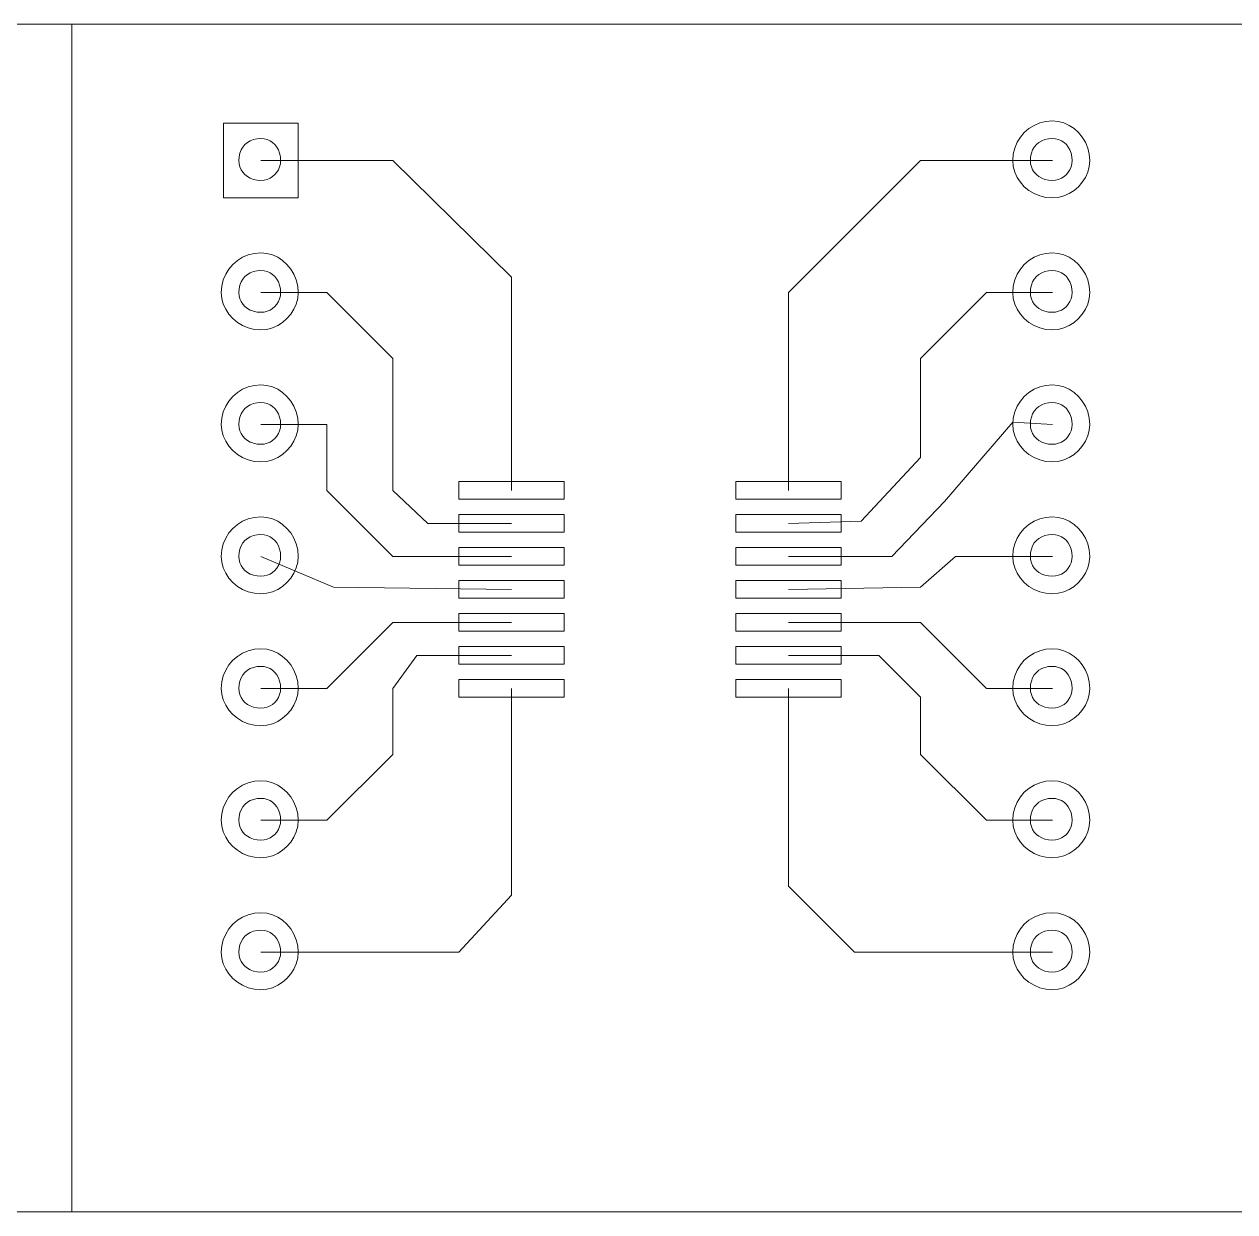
# Model space of a CAD drawing. Header units: inches. Extents: x 0.31 to 3.92, y 0.28 to 1.28.
# Drawn here: x 2.083 to 3, y 0.381 to 1.281 of the extents above; entities that cross this region are included whole.
import ezdxf

# ---------------------------------------------------------------- set-up
doc = ezdxf.new("R2010")
doc.units = ezdxf.units.IN
doc.header["$MEASUREMENT"] = 0
doc.layers.get('0').update_dxf_attribs({"lineweight": 0})

msp = doc.modelspace()

# ---------------------------------------------------------------- linework, layer by layer
at = {"color": 0}
for points in [[(0.31045, 1.28125), (3.82496, 1.28125)], [(1.21874, 1.28125), (2.11875, 1.28125)], [(2.11875, 1.28125), (3.01875, 1.28125)], [(2.11875, 1.28125), (2.11875, 0.38125)], [(2.11875, 0.38125), (2.11875, 1.28125)], [(2.23375, 1.14958), (2.29041, 1.14958), (2.29041, 1.20624), (2.23375, 1.20624), (2.23375, 1.14958), (2.23375, 1.14958), (2.23375, 1.14958)], [(2.89042, 1.17792), (2.89042, 1.17792), (2.89003, 1.18281), (2.88891, 1.18744), (2.88713, 1.19175), (2.88476, 1.19568), (2.88188, 1.19917), (2.87854, 1.20216), (2.87482, 1.20459), (2.87079, 1.2064), (2.86652, 1.20753), (2.86208, 1.20792), (2.86208, 1.20792), (2.86208, 1.20792), (2.85719, 1.20753), (2.85256, 1.2064), (2.84825, 1.20459), (2.84432, 1.20216), (2.84083, 1.19917), (2.83784, 1.19568), (2.83541, 1.19175), (2.8336, 1.18744), (2.83247, 1.18281), (2.83208, 1.17792), (2.83208, 1.17792), (2.83208, 1.17792), (2.83247, 1.17348), (2.8336, 1.16921), (2.83541, 1.16518), (2.83784, 1.16146), (2.84083, 1.15812), (2.84432, 1.15524), (2.84825, 1.15287), (2.85256, 1.15109), (2.85719, 1.14997), (2.86208, 1.14958), (2.86208, 1.14958), (2.86208, 1.14958), (2.86652, 1.14997), (2.87079, 1.15109), (2.87482, 1.15287), (2.87854, 1.15524), (2.88188, 1.15812), (2.88476, 1.16146), (2.88713, 1.16518), (2.88891, 1.16921), (2.89003, 1.17348), (2.89042, 1.17792), (2.89042, 1.17792), (2.89042, 1.17792), (2.89042, 1.17792)], [(2.27708, 1.17792), (2.27708, 1.17792), (2.27689, 1.18081), (2.27632, 1.18349), (2.27542, 1.18593), (2.2742, 1.1881), (2.27271, 1.19), (2.27096, 1.1916), (2.269, 1.19287), (2.26684, 1.19381), (2.26453, 1.19439), (2.26208, 1.19458), (2.26208, 1.19458), (2.26208, 1.19458), (2.25919, 1.19439), (2.25651, 1.19381), (2.25407, 1.19287), (2.2519, 1.1916), (2.25, 1.19), (2.2484, 1.1881), (2.24713, 1.18593), (2.24619, 1.18349), (2.24561, 1.18081), (2.24542, 1.17792), (2.24542, 1.17792), (2.24542, 1.17792), (2.24561, 1.17547), (2.24619, 1.17316), (2.24713, 1.171), (2.2484, 1.16904), (2.25, 1.16729), (2.2519, 1.1658), (2.25407, 1.16458), (2.25651, 1.16368), (2.25919, 1.16311), (2.26208, 1.16292), (2.26208, 1.16292), (2.26208, 1.16292), (2.26453, 1.16311), (2.26684, 1.16368), (2.269, 1.16458), (2.27096, 1.1658), (2.27271, 1.16729), (2.2742, 1.16904), (2.27542, 1.171), (2.27632, 1.17316), (2.27689, 1.17547), (2.27708, 1.17792), (2.27708, 1.17792), (2.27708, 1.17792), (2.27708, 1.17792)], [(2.87708, 1.17792), (2.87708, 1.17792), (2.87689, 1.18081), (2.87632, 1.18349), (2.87542, 1.18593), (2.8742, 1.1881), (2.87271, 1.19), (2.87096, 1.1916), (2.869, 1.19287), (2.86684, 1.19381), (2.86453, 1.19439), (2.86208, 1.19458), (2.86208, 1.19458), (2.86208, 1.19458), (2.85919, 1.19439), (2.85651, 1.19381), (2.85407, 1.19287), (2.8519, 1.1916), (2.85, 1.19), (2.8484, 1.1881), (2.84713, 1.18593), (2.84619, 1.18349), (2.84561, 1.18081), (2.84542, 1.17792), (2.84542, 1.17792), (2.84542, 1.17792), (2.84561, 1.17547), (2.84619, 1.17316), (2.84713, 1.171), (2.8484, 1.16904), (2.85, 1.16729), (2.8519, 1.1658), (2.85407, 1.16458), (2.85651, 1.16368), (2.85919, 1.16311), (2.86208, 1.16292), (2.86208, 1.16292), (2.86208, 1.16292), (2.86453, 1.16311), (2.86684, 1.16368), (2.869, 1.16458), (2.87096, 1.1658), (2.87271, 1.16729), (2.8742, 1.16904), (2.87542, 1.171), (2.87632, 1.17316), (2.87689, 1.17547), (2.87708, 1.17792), (2.87708, 1.17792), (2.87708, 1.17792), (2.87708, 1.17792)], [(2.36208, 1.17792), (2.26208, 1.17792)], [(2.45208, 1.08958), (2.36208, 1.17792)], [(2.66208, 1.07792), (2.76208, 1.17792)], [(2.76208, 1.17792), (2.86208, 1.17792)], [(2.29042, 1.07792), (2.29042, 1.07792), (2.29003, 1.08281), (2.28891, 1.08744), (2.28713, 1.09175), (2.28476, 1.09568), (2.28187, 1.09917), (2.27854, 1.10216), (2.27482, 1.10459), (2.27079, 1.1064), (2.26652, 1.10753), (2.26208, 1.10792), (2.26208, 1.10792), (2.26208, 1.10792), (2.25719, 1.10753), (2.25256, 1.1064), (2.24825, 1.10459), (2.24432, 1.10216), (2.24083, 1.09917), (2.23784, 1.09568), (2.23541, 1.09175), (2.2336, 1.08744), (2.23247, 1.08281), (2.23208, 1.07792), (2.23208, 1.07792), (2.23208, 1.07792), (2.23247, 1.07348), (2.2336, 1.06921), (2.23541, 1.06518), (2.23784, 1.06146), (2.24083, 1.05812), (2.24432, 1.05524), (2.24825, 1.05287), (2.25256, 1.05109), (2.25719, 1.04997), (2.26208, 1.04958), (2.26208, 1.04958), (2.26208, 1.04958), (2.26652, 1.04997), (2.27079, 1.05109), (2.27482, 1.05287), (2.27854, 1.05524), (2.28187, 1.05812), (2.28476, 1.06146), (2.28713, 1.06518), (2.28891, 1.06921), (2.29003, 1.07348), (2.29042, 1.07792), (2.29042, 1.07792), (2.29042, 1.07792), (2.29042, 1.07792)], [(2.89042, 1.07792), (2.89042, 1.07792), (2.89003, 1.08281), (2.88891, 1.08744), (2.88713, 1.09175), (2.88476, 1.09568), (2.88188, 1.09917), (2.87854, 1.10216), (2.87482, 1.10459), (2.87079, 1.1064), (2.86652, 1.10753), (2.86208, 1.10792), (2.86208, 1.10792), (2.86208, 1.10792), (2.85719, 1.10753), (2.85256, 1.1064), (2.84825, 1.10459), (2.84432, 1.10216), (2.84083, 1.09917), (2.83784, 1.09568), (2.83541, 1.09175), (2.8336, 1.08744), (2.83247, 1.08281), (2.83208, 1.07792), (2.83208, 1.07792), (2.83208, 1.07792), (2.83247, 1.07348), (2.8336, 1.06921), (2.83541, 1.06518), (2.83784, 1.06146), (2.84083, 1.05812), (2.84432, 1.05524), (2.84825, 1.05287), (2.85256, 1.05109), (2.85719, 1.04997), (2.86208, 1.04958), (2.86208, 1.04958), (2.86208, 1.04958), (2.86652, 1.04997), (2.87079, 1.05109), (2.87482, 1.05287), (2.87854, 1.05524), (2.88188, 1.05812), (2.88476, 1.06146), (2.88713, 1.06518), (2.88891, 1.06921), (2.89003, 1.07348), (2.89042, 1.07792), (2.89042, 1.07792), (2.89042, 1.07792), (2.89042, 1.07792)], [(2.27708, 1.07792), (2.27708, 1.07792), (2.27689, 1.08081), (2.27632, 1.08349), (2.27542, 1.08593), (2.2742, 1.0881), (2.27271, 1.09), (2.27096, 1.0916), (2.269, 1.09287), (2.26684, 1.09381), (2.26453, 1.09439), (2.26208, 1.09458), (2.26208, 1.09458), (2.26208, 1.09458), (2.25919, 1.09439), (2.25651, 1.09381), (2.25407, 1.09287), (2.2519, 1.0916), (2.25, 1.09), (2.2484, 1.0881), (2.24713, 1.08593), (2.24619, 1.08349), (2.24561, 1.08081), (2.24542, 1.07792), (2.24542, 1.07792), (2.24542, 1.07792), (2.24561, 1.07547), (2.24619, 1.07316), (2.24713, 1.071), (2.2484, 1.06904), (2.25, 1.06729), (2.2519, 1.0658), (2.25407, 1.06458), (2.25651, 1.06368), (2.25919, 1.06311), (2.26208, 1.06292), (2.26208, 1.06292), (2.26208, 1.06292), (2.26453, 1.06311), (2.26684, 1.06368), (2.269, 1.06458), (2.27096, 1.0658), (2.27271, 1.06729), (2.2742, 1.06904), (2.27542, 1.071), (2.27632, 1.07316), (2.27689, 1.07547), (2.27708, 1.07792), (2.27708, 1.07792), (2.27708, 1.07792), (2.27708, 1.07792)], [(2.87708, 1.07792), (2.87708, 1.07792), (2.87689, 1.08081), (2.87632, 1.08349), (2.87542, 1.08593), (2.8742, 1.0881), (2.87271, 1.09), (2.87096, 1.0916), (2.869, 1.09287), (2.86684, 1.09381), (2.86453, 1.09439), (2.86208, 1.09458), (2.86208, 1.09458), (2.86208, 1.09458), (2.85919, 1.09439), (2.85651, 1.09381), (2.85407, 1.09287), (2.8519, 1.0916), (2.85, 1.09), (2.8484, 1.0881), (2.84713, 1.08593), (2.84619, 1.08349), (2.84561, 1.08081), (2.84542, 1.07792), (2.84542, 1.07792), (2.84542, 1.07792), (2.84561, 1.07547), (2.84619, 1.07316), (2.84713, 1.071), (2.8484, 1.06904), (2.85, 1.06729), (2.8519, 1.0658), (2.85407, 1.06458), (2.85651, 1.06368), (2.85919, 1.06311), (2.86208, 1.06292), (2.86208, 1.06292), (2.86208, 1.06292), (2.86453, 1.06311), (2.86684, 1.06368), (2.869, 1.06458), (2.87096, 1.0658), (2.87271, 1.06729), (2.8742, 1.06904), (2.87542, 1.071), (2.87632, 1.07316), (2.87689, 1.07547), (2.87708, 1.07792), (2.87708, 1.07792), (2.87708, 1.07792), (2.87708, 1.07792)], [(2.45208, 0.92792), (2.45208, 1.08958)], [(2.26208, 1.07792), (2.31208, 1.07792)], [(2.31208, 1.07792), (2.36208, 1.02792)], [(2.66208, 0.92792), (2.66208, 1.07792)], [(2.81208, 1.07792), (2.76208, 1.02792)], [(2.86208, 1.07792), (2.81208, 1.07792)], [(2.36208, 1.02792), (2.36208, 0.92792)], [(2.76208, 0.95292), (2.76208, 1.02792)], [(2.29042, 0.97792), (2.29042, 0.97792), (2.29003, 0.98281), (2.28891, 0.98744), (2.28713, 0.99175), (2.28476, 0.99568), (2.28187, 0.99917), (2.27854, 1.00216), (2.27482, 1.00459), (2.27079, 1.0064), (2.26652, 1.00753), (2.26208, 1.00792), (2.26208, 1.00792), (2.26208, 1.00792), (2.25719, 1.00753), (2.25256, 1.0064), (2.24825, 1.00459), (2.24432, 1.00216), (2.24083, 0.99917), (2.23784, 0.99568), (2.23541, 0.99175), (2.2336, 0.98744), (2.23247, 0.98281), (2.23208, 0.97792), (2.23208, 0.97792), (2.23208, 0.97792), (2.23247, 0.97348), (2.2336, 0.96921), (2.23541, 0.96518), (2.23784, 0.96146), (2.24083, 0.95812), (2.24432, 0.95524), (2.24825, 0.95287), (2.25256, 0.95109), (2.25719, 0.94997), (2.26208, 0.94958), (2.26208, 0.94958), (2.26208, 0.94958), (2.26652, 0.94997), (2.27079, 0.95109), (2.27482, 0.95287), (2.27854, 0.95524), (2.28187, 0.95812), (2.28476, 0.96146), (2.28713, 0.96518), (2.28891, 0.96921), (2.29003, 0.97348), (2.29042, 0.97792), (2.29042, 0.97792), (2.29042, 0.97792), (2.29042, 0.97792)], [(2.89042, 0.97792), (2.89042, 0.97792), (2.89003, 0.98281), (2.88891, 0.98744), (2.88713, 0.99175), (2.88476, 0.99568), (2.88188, 0.99917), (2.87854, 1.00216), (2.87482, 1.00459), (2.87079, 1.0064), (2.86652, 1.00753), (2.86208, 1.00792), (2.86208, 1.00792), (2.86208, 1.00792), (2.85719, 1.00753), (2.85256, 1.0064), (2.84825, 1.00459), (2.84432, 1.00216), (2.84083, 0.99917), (2.83784, 0.99568), (2.83541, 0.99175), (2.8336, 0.98744), (2.83247, 0.98281), (2.83208, 0.97792), (2.83208, 0.97792), (2.83208, 0.97792), (2.83247, 0.97348), (2.8336, 0.96921), (2.83541, 0.96518), (2.83784, 0.96146), (2.84083, 0.95812), (2.84432, 0.95524), (2.84825, 0.95287), (2.85256, 0.95109), (2.85719, 0.94997), (2.86208, 0.94958), (2.86208, 0.94958), (2.86208, 0.94958), (2.86652, 0.94997), (2.87079, 0.95109), (2.87482, 0.95287), (2.87854, 0.95524), (2.88188, 0.95812), (2.88476, 0.96146), (2.88713, 0.96518), (2.88891, 0.96921), (2.89003, 0.97348), (2.89042, 0.97792), (2.89042, 0.97792), (2.89042, 0.97792), (2.89042, 0.97792)], [(2.27708, 0.97792), (2.27708, 0.97792), (2.27689, 0.98081), (2.27632, 0.98349), (2.27542, 0.98593), (2.2742, 0.9881), (2.27271, 0.99), (2.27096, 0.9916), (2.269, 0.99287), (2.26684, 0.99381), (2.26453, 0.99439), (2.26208, 0.99458), (2.26208, 0.99458), (2.26208, 0.99458), (2.25919, 0.99439), (2.25651, 0.99381), (2.25407, 0.99287), (2.2519, 0.9916), (2.25, 0.99), (2.2484, 0.9881), (2.24713, 0.98593), (2.24619, 0.98349), (2.24561, 0.98081), (2.24542, 0.97792), (2.24542, 0.97792), (2.24542, 0.97792), (2.24561, 0.97547), (2.24619, 0.97316), (2.24713, 0.971), (2.2484, 0.96904), (2.25, 0.96729), (2.2519, 0.9658), (2.25407, 0.96458), (2.25651, 0.96368), (2.25919, 0.96311), (2.26208, 0.96292), (2.26208, 0.96292), (2.26208, 0.96292), (2.26453, 0.96311), (2.26684, 0.96368), (2.269, 0.96458), (2.27096, 0.9658), (2.27271, 0.96729), (2.2742, 0.96904), (2.27542, 0.971), (2.27632, 0.97316), (2.27689, 0.97547), (2.27708, 0.97792), (2.27708, 0.97792), (2.27708, 0.97792), (2.27708, 0.97792)], [(2.87708, 0.97792), (2.87708, 0.97792), (2.87689, 0.98081), (2.87632, 0.98349), (2.87542, 0.98593), (2.8742, 0.9881), (2.87271, 0.99), (2.87096, 0.9916), (2.869, 0.99287), (2.86684, 0.99381), (2.86453, 0.99439), (2.86208, 0.99458), (2.86208, 0.99458), (2.86208, 0.99458), (2.85919, 0.99439), (2.85651, 0.99381), (2.85407, 0.99287), (2.8519, 0.9916), (2.85, 0.99), (2.8484, 0.9881), (2.84713, 0.98593), (2.84619, 0.98349), (2.84561, 0.98081), (2.84542, 0.97792), (2.84542, 0.97792), (2.84542, 0.97792), (2.84561, 0.97547), (2.84619, 0.97316), (2.84713, 0.971), (2.8484, 0.96904), (2.85, 0.96729), (2.8519, 0.9658), (2.85407, 0.96458), (2.85651, 0.96368), (2.85919, 0.96311), (2.86208, 0.96292), (2.86208, 0.96292), (2.86208, 0.96292), (2.86453, 0.96311), (2.86684, 0.96368), (2.869, 0.96458), (2.87096, 0.9658), (2.87271, 0.96729), (2.8742, 0.96904), (2.87542, 0.971), (2.87632, 0.97316), (2.87689, 0.97547), (2.87708, 0.97792), (2.87708, 0.97792), (2.87708, 0.97792), (2.87708, 0.97792)], [(2.26208, 0.97792), (2.31208, 0.97792)], [(2.31208, 0.97792), (2.31208, 0.92792)], [(2.78042, 0.91958), (2.83208, 0.97958)], [(2.83208, 0.97958), (2.86208, 0.97792)], [(2.71708, 0.90458), (2.76208, 0.95292)], [(2.31208, 0.92792), (2.36208, 0.87792)], [(2.38875, 0.90292), (2.36208, 0.92792)], [(2.41208, 0.92125), (2.49208, 0.92125), (2.49208, 0.93458), (2.41208, 0.93458), (2.41208, 0.92125), (2.41208, 0.92125), (2.41208, 0.92125)], [(2.62208, 0.92125), (2.70208, 0.92125), (2.70208, 0.93458), (2.62208, 0.93458), (2.62208, 0.92125), (2.62208, 0.92125), (2.62208, 0.92125)], [(2.74042, 0.87792), (2.78042, 0.91958)], [(2.41208, 0.89625), (2.49208, 0.89625), (2.49208, 0.90958), (2.41208, 0.90958), (2.41208, 0.89625), (2.41208, 0.89625), (2.41208, 0.89625)], [(2.62208, 0.89625), (2.70208, 0.89625), (2.70208, 0.90958), (2.62208, 0.90958), (2.62208, 0.89625), (2.62208, 0.89625), (2.62208, 0.89625)], [(2.29042, 0.87792), (2.29042, 0.87792), (2.29003, 0.88281), (2.28891, 0.88744), (2.28713, 0.89175), (2.28476, 0.89568), (2.28187, 0.89917), (2.27854, 0.90216), (2.27482, 0.90459), (2.27079, 0.9064), (2.26652, 0.90753), (2.26208, 0.90792), (2.26208, 0.90792), (2.26208, 0.90792), (2.25719, 0.90753), (2.25256, 0.9064), (2.24825, 0.90459), (2.24432, 0.90216), (2.24083, 0.89917), (2.23784, 0.89568), (2.23541, 0.89175), (2.2336, 0.88744), (2.23247, 0.88281), (2.23208, 0.87792), (2.23208, 0.87792), (2.23208, 0.87792), (2.23247, 0.87348), (2.2336, 0.86921), (2.23541, 0.86518), (2.23784, 0.86146), (2.24083, 0.85812), (2.24432, 0.85524), (2.24825, 0.85287), (2.25256, 0.85109), (2.25719, 0.84997), (2.26208, 0.84958), (2.26208, 0.84958), (2.26208, 0.84958), (2.26652, 0.84997), (2.27079, 0.85109), (2.27482, 0.85287), (2.27854, 0.85524), (2.28187, 0.85812), (2.28476, 0.86146), (2.28713, 0.86518), (2.28891, 0.86921), (2.29003, 0.87348), (2.29042, 0.87792), (2.29042, 0.87792), (2.29042, 0.87792), (2.29042, 0.87792)], [(2.45208, 0.90292), (2.38875, 0.90292)], [(2.66208, 0.90292), (2.71708, 0.90458)], [(2.89042, 0.87792), (2.89042, 0.87792), (2.89003, 0.88281), (2.88891, 0.88744), (2.88713, 0.89175), (2.88476, 0.89568), (2.88188, 0.89917), (2.87854, 0.90216), (2.87482, 0.90459), (2.87079, 0.9064), (2.86652, 0.90753), (2.86208, 0.90792), (2.86208, 0.90792), (2.86208, 0.90792), (2.85719, 0.90753), (2.85256, 0.9064), (2.84825, 0.90459), (2.84432, 0.90216), (2.84083, 0.89917), (2.83784, 0.89568), (2.83541, 0.89175), (2.8336, 0.88744), (2.83247, 0.88281), (2.83208, 0.87792), (2.83208, 0.87792), (2.83208, 0.87792), (2.83247, 0.87348), (2.8336, 0.86921), (2.83541, 0.86518), (2.83784, 0.86146), (2.84083, 0.85812), (2.84432, 0.85524), (2.84825, 0.85287), (2.85256, 0.85109), (2.85719, 0.84997), (2.86208, 0.84958), (2.86208, 0.84958), (2.86208, 0.84958), (2.86652, 0.84997), (2.87079, 0.85109), (2.87482, 0.85287), (2.87854, 0.85524), (2.88188, 0.85812), (2.88476, 0.86146), (2.88713, 0.86518), (2.88891, 0.86921), (2.89003, 0.87348), (2.89042, 0.87792), (2.89042, 0.87792), (2.89042, 0.87792), (2.89042, 0.87792)], [(2.27708, 0.87792), (2.27708, 0.87792), (2.27689, 0.88081), (2.27632, 0.88349), (2.27542, 0.88593), (2.2742, 0.8881), (2.27271, 0.89), (2.27096, 0.8916), (2.269, 0.89287), (2.26684, 0.89381), (2.26453, 0.89439), (2.26208, 0.89458), (2.26208, 0.89458), (2.26208, 0.89458), (2.25919, 0.89439), (2.25651, 0.89381), (2.25407, 0.89287), (2.2519, 0.8916), (2.25, 0.89), (2.2484, 0.8881), (2.24713, 0.88593), (2.24619, 0.88349), (2.24561, 0.88081), (2.24542, 0.87792), (2.24542, 0.87792), (2.24542, 0.87792), (2.24561, 0.87547), (2.24619, 0.87316), (2.24713, 0.871), (2.2484, 0.86904), (2.25, 0.86729), (2.2519, 0.8658), (2.25407, 0.86458), (2.25651, 0.86368), (2.25919, 0.86311), (2.26208, 0.86292), (2.26208, 0.86292), (2.26208, 0.86292), (2.26453, 0.86311), (2.26684, 0.86368), (2.269, 0.86458), (2.27096, 0.8658), (2.27271, 0.86729), (2.2742, 0.86904), (2.27542, 0.871), (2.27632, 0.87316), (2.27689, 0.87547), (2.27708, 0.87792), (2.27708, 0.87792), (2.27708, 0.87792), (2.27708, 0.87792)], [(2.87708, 0.87792), (2.87708, 0.87792), (2.87689, 0.88081), (2.87632, 0.88349), (2.87542, 0.88593), (2.8742, 0.8881), (2.87271, 0.89), (2.87096, 0.8916), (2.869, 0.89287), (2.86684, 0.89381), (2.86453, 0.89439), (2.86208, 0.89458), (2.86208, 0.89458), (2.86208, 0.89458), (2.85919, 0.89439), (2.85651, 0.89381), (2.85407, 0.89287), (2.8519, 0.8916), (2.85, 0.89), (2.8484, 0.8881), (2.84713, 0.88593), (2.84619, 0.88349), (2.84561, 0.88081), (2.84542, 0.87792), (2.84542, 0.87792), (2.84542, 0.87792), (2.84561, 0.87547), (2.84619, 0.87316), (2.84713, 0.871), (2.8484, 0.86904), (2.85, 0.86729), (2.8519, 0.8658), (2.85407, 0.86458), (2.85651, 0.86368), (2.85919, 0.86311), (2.86208, 0.86292), (2.86208, 0.86292), (2.86208, 0.86292), (2.86453, 0.86311), (2.86684, 0.86368), (2.869, 0.86458), (2.87096, 0.8658), (2.87271, 0.86729), (2.8742, 0.86904), (2.87542, 0.871), (2.87632, 0.87316), (2.87689, 0.87547), (2.87708, 0.87792), (2.87708, 0.87792), (2.87708, 0.87792), (2.87708, 0.87792)], [(2.41208, 0.87125), (2.49208, 0.87125), (2.49208, 0.88458), (2.41208, 0.88458), (2.41208, 0.87125), (2.41208, 0.87125), (2.41208, 0.87125)], [(2.62208, 0.87125), (2.70208, 0.87125), (2.70208, 0.88458), (2.62208, 0.88458), (2.62208, 0.87125), (2.62208, 0.87125), (2.62208, 0.87125)], [(2.31708, 0.85458), (2.26208, 0.87792)], [(2.36208, 0.87792), (2.45208, 0.87792)], [(2.66208, 0.87792), (2.74042, 0.87792)], [(2.76208, 0.85458), (2.78875, 0.87792)], [(2.78875, 0.87792), (2.86208, 0.87792)], [(2.45208, 0.85292), (2.31708, 0.85458)], [(2.41208, 0.84625), (2.49208, 0.84625), (2.49208, 0.85958), (2.41208, 0.85958), (2.41208, 0.84625), (2.41208, 0.84625), (2.41208, 0.84625)], [(2.62208, 0.84625), (2.70208, 0.84625), (2.70208, 0.85958), (2.62208, 0.85958), (2.62208, 0.84625), (2.62208, 0.84625), (2.62208, 0.84625)], [(2.66208, 0.85292), (2.76208, 0.85458)], [(2.36208, 0.82792), (2.31208, 0.77792)], [(2.45208, 0.82792), (2.36208, 0.82792)], [(2.41208, 0.82125), (2.49208, 0.82125), (2.49208, 0.83458), (2.41208, 0.83458), (2.41208, 0.82125), (2.41208, 0.82125), (2.41208, 0.82125)], [(2.62208, 0.82125), (2.70208, 0.82125), (2.70208, 0.83458), (2.62208, 0.83458), (2.62208, 0.82125), (2.62208, 0.82125), (2.62208, 0.82125)], [(2.76208, 0.82792), (2.66208, 0.82792)], [(2.81208, 0.77792), (2.76208, 0.82792)], [(2.29042, 0.77792), (2.29042, 0.77792), (2.29003, 0.78281), (2.28891, 0.78744), (2.28713, 0.79175), (2.28476, 0.79568), (2.28187, 0.79917), (2.27854, 0.80216), (2.27482, 0.80459), (2.27079, 0.8064), (2.26652, 0.80753), (2.26208, 0.80792), (2.26208, 0.80792), (2.26208, 0.80792), (2.25719, 0.80753), (2.25256, 0.8064), (2.24825, 0.80459), (2.24432, 0.80216), (2.24083, 0.79917), (2.23784, 0.79568), (2.23541, 0.79175), (2.2336, 0.78744), (2.23247, 0.78281), (2.23208, 0.77792), (2.23208, 0.77792), (2.23208, 0.77792), (2.23247, 0.77348), (2.2336, 0.76921), (2.23541, 0.76518), (2.23784, 0.76146), (2.24083, 0.75812), (2.24432, 0.75524), (2.24825, 0.75287), (2.25256, 0.75109), (2.25719, 0.74997), (2.26208, 0.74958), (2.26208, 0.74958), (2.26208, 0.74958), (2.26652, 0.74997), (2.27079, 0.75109), (2.27482, 0.75287), (2.27854, 0.75524), (2.28187, 0.75812), (2.28476, 0.76146), (2.28713, 0.76518), (2.28891, 0.76921), (2.29003, 0.77348), (2.29042, 0.77792), (2.29042, 0.77792), (2.29042, 0.77792), (2.29042, 0.77792)], [(2.41208, 0.79625), (2.49208, 0.79625), (2.49208, 0.80958), (2.41208, 0.80958), (2.41208, 0.79625), (2.41208, 0.79625), (2.41208, 0.79625)], [(2.62208, 0.79625), (2.70208, 0.79625), (2.70208, 0.80958), (2.62208, 0.80958), (2.62208, 0.79625), (2.62208, 0.79625), (2.62208, 0.79625)], [(2.89042, 0.77792), (2.89042, 0.77792), (2.89003, 0.78281), (2.88891, 0.78744), (2.88713, 0.79175), (2.88476, 0.79568), (2.88188, 0.79917), (2.87854, 0.80216), (2.87482, 0.80459), (2.87079, 0.8064), (2.86652, 0.80753), (2.86208, 0.80792), (2.86208, 0.80792), (2.86208, 0.80792), (2.85719, 0.80753), (2.85256, 0.8064), (2.84825, 0.80459), (2.84432, 0.80216), (2.84083, 0.79917), (2.83784, 0.79568), (2.83541, 0.79175), (2.8336, 0.78744), (2.83247, 0.78281), (2.83208, 0.77792), (2.83208, 0.77792), (2.83208, 0.77792), (2.83247, 0.77348), (2.8336, 0.76921), (2.83541, 0.76518), (2.83784, 0.76146), (2.84083, 0.75812), (2.84432, 0.75524), (2.84825, 0.75287), (2.85256, 0.75109), (2.85719, 0.74997), (2.86208, 0.74958), (2.86208, 0.74958), (2.86208, 0.74958), (2.86652, 0.74997), (2.87079, 0.75109), (2.87482, 0.75287), (2.87854, 0.75524), (2.88188, 0.75812), (2.88476, 0.76146), (2.88713, 0.76518), (2.88891, 0.76921), (2.89003, 0.77348), (2.89042, 0.77792), (2.89042, 0.77792), (2.89042, 0.77792), (2.89042, 0.77792)], [(2.38042, 0.80292), (2.36208, 0.77792)], [(2.45208, 0.80292), (2.38042, 0.80292)], [(2.66208, 0.80292), (2.69708, 0.80292)], [(2.69708, 0.80292), (2.73042, 0.80292)], [(2.73042, 0.80292), (2.76208, 0.77125)], [(2.27708, 0.77792), (2.27708, 0.77792), (2.27689, 0.78081), (2.27632, 0.78349), (2.27542, 0.78593), (2.2742, 0.7881), (2.27271, 0.79), (2.27096, 0.7916), (2.269, 0.79287), (2.26684, 0.79381), (2.26453, 0.79439), (2.26208, 0.79458), (2.26208, 0.79458), (2.26208, 0.79458), (2.25919, 0.79439), (2.25651, 0.79381), (2.25407, 0.79287), (2.2519, 0.7916), (2.25, 0.79), (2.2484, 0.7881), (2.24713, 0.78593), (2.24619, 0.78349), (2.24561, 0.78081), (2.24542, 0.77792), (2.24542, 0.77792), (2.24542, 0.77792), (2.24561, 0.77547), (2.24619, 0.77316), (2.24713, 0.771), (2.2484, 0.76904), (2.25, 0.76729), (2.2519, 0.7658), (2.25407, 0.76458), (2.25651, 0.76368), (2.25919, 0.76311), (2.26208, 0.76292), (2.26208, 0.76292), (2.26208, 0.76292), (2.26453, 0.76311), (2.26684, 0.76368), (2.269, 0.76458), (2.27096, 0.7658), (2.27271, 0.76729), (2.2742, 0.76904), (2.27542, 0.771), (2.27632, 0.77316), (2.27689, 0.77547), (2.27708, 0.77792), (2.27708, 0.77792), (2.27708, 0.77792), (2.27708, 0.77792)], [(2.87708, 0.77792), (2.87708, 0.77792), (2.87689, 0.78081), (2.87632, 0.78349), (2.87542, 0.78593), (2.8742, 0.7881), (2.87271, 0.79), (2.87096, 0.7916), (2.869, 0.79287), (2.86684, 0.79381), (2.86453, 0.79439), (2.86208, 0.79458), (2.86208, 0.79458), (2.86208, 0.79458), (2.85919, 0.79439), (2.85651, 0.79381), (2.85407, 0.79287), (2.8519, 0.7916), (2.85, 0.79), (2.8484, 0.7881), (2.84713, 0.78593), (2.84619, 0.78349), (2.84561, 0.78081), (2.84542, 0.77792), (2.84542, 0.77792), (2.84542, 0.77792), (2.84561, 0.77547), (2.84619, 0.77316), (2.84713, 0.771), (2.8484, 0.76904), (2.85, 0.76729), (2.8519, 0.7658), (2.85407, 0.76458), (2.85651, 0.76368), (2.85919, 0.76311), (2.86208, 0.76292), (2.86208, 0.76292), (2.86208, 0.76292), (2.86453, 0.76311), (2.86684, 0.76368), (2.869, 0.76458), (2.87096, 0.7658), (2.87271, 0.76729), (2.8742, 0.76904), (2.87542, 0.771), (2.87632, 0.77316), (2.87689, 0.77547), (2.87708, 0.77792), (2.87708, 0.77792), (2.87708, 0.77792), (2.87708, 0.77792)], [(2.41208, 0.77125), (2.49208, 0.77125), (2.49208, 0.78458), (2.41208, 0.78458), (2.41208, 0.77125), (2.41208, 0.77125), (2.41208, 0.77125)], [(2.62208, 0.77125), (2.70208, 0.77125), (2.70208, 0.78458), (2.62208, 0.78458), (2.62208, 0.77125), (2.62208, 0.77125), (2.62208, 0.77125)], [(2.31208, 0.77792), (2.26208, 0.77792)], [(2.36208, 0.72792), (2.36208, 0.77792)], [(2.45208, 0.77792), (2.45208, 0.62125)], [(2.66208, 0.77792), (2.66208, 0.62792)], [(2.76208, 0.72792), (2.76208, 0.77125)], [(2.86208, 0.77792), (2.81208, 0.77792)], [(2.31208, 0.67792), (2.36208, 0.72792)], [(2.81208, 0.67792), (2.76208, 0.72792)], [(2.29042, 0.67792), (2.29042, 0.67792), (2.29003, 0.68281), (2.28891, 0.68744), (2.28713, 0.69175), (2.28476, 0.69568), (2.28187, 0.69917), (2.27854, 0.70216), (2.27482, 0.70459), (2.27079, 0.7064), (2.26652, 0.70753), (2.26208, 0.70792), (2.26208, 0.70792), (2.26208, 0.70792), (2.25719, 0.70753), (2.25256, 0.7064), (2.24825, 0.70459), (2.24432, 0.70216), (2.24083, 0.69917), (2.23784, 0.69568), (2.23541, 0.69175), (2.2336, 0.68744), (2.23247, 0.68281), (2.23208, 0.67792), (2.23208, 0.67792), (2.23208, 0.67792), (2.23247, 0.67348), (2.2336, 0.66921), (2.23541, 0.66518), (2.23784, 0.66146), (2.24083, 0.65812), (2.24432, 0.65524), (2.24825, 0.65287), (2.25256, 0.65109), (2.25719, 0.64997), (2.26208, 0.64958), (2.26208, 0.64958), (2.26208, 0.64958), (2.26652, 0.64997), (2.27079, 0.65109), (2.27482, 0.65287), (2.27854, 0.65524), (2.28187, 0.65812), (2.28476, 0.66146), (2.28713, 0.66518), (2.28891, 0.66921), (2.29003, 0.67348), (2.29042, 0.67792), (2.29042, 0.67792), (2.29042, 0.67792), (2.29042, 0.67792)], [(2.89042, 0.67792), (2.89042, 0.67792), (2.89003, 0.68281), (2.88891, 0.68744), (2.88713, 0.69175), (2.88476, 0.69568), (2.88188, 0.69917), (2.87854, 0.70216), (2.87482, 0.70459), (2.87079, 0.7064), (2.86652, 0.70753), (2.86208, 0.70792), (2.86208, 0.70792), (2.86208, 0.70792), (2.85719, 0.70753), (2.85256, 0.7064), (2.84825, 0.70459), (2.84432, 0.70216), (2.84083, 0.69917), (2.83784, 0.69568), (2.83541, 0.69175), (2.8336, 0.68744), (2.83247, 0.68281), (2.83208, 0.67792), (2.83208, 0.67792), (2.83208, 0.67792), (2.83247, 0.67348), (2.8336, 0.66921), (2.83541, 0.66518), (2.83784, 0.66146), (2.84083, 0.65812), (2.84432, 0.65524), (2.84825, 0.65287), (2.85256, 0.65109), (2.85719, 0.64997), (2.86208, 0.64958), (2.86208, 0.64958), (2.86208, 0.64958), (2.86652, 0.64997), (2.87079, 0.65109), (2.87482, 0.65287), (2.87854, 0.65524), (2.88188, 0.65812), (2.88476, 0.66146), (2.88713, 0.66518), (2.88891, 0.66921), (2.89003, 0.67348), (2.89042, 0.67792), (2.89042, 0.67792), (2.89042, 0.67792), (2.89042, 0.67792)], [(2.27708, 0.67792), (2.27708, 0.67792), (2.27689, 0.68081), (2.27632, 0.68349), (2.27542, 0.68593), (2.2742, 0.6881), (2.27271, 0.69), (2.27096, 0.6916), (2.269, 0.69287), (2.26684, 0.69381), (2.26453, 0.69439), (2.26208, 0.69458), (2.26208, 0.69458), (2.26208, 0.69458), (2.25919, 0.69439), (2.25651, 0.69381), (2.25407, 0.69287), (2.2519, 0.6916), (2.25, 0.69), (2.2484, 0.6881), (2.24713, 0.68593), (2.24619, 0.68349), (2.24561, 0.68081), (2.24542, 0.67792), (2.24542, 0.67792), (2.24542, 0.67792), (2.24561, 0.67547), (2.24619, 0.67316), (2.24713, 0.671), (2.2484, 0.66904), (2.25, 0.66729), (2.2519, 0.6658), (2.25407, 0.66458), (2.25651, 0.66368), (2.25919, 0.66311), (2.26208, 0.66292), (2.26208, 0.66292), (2.26208, 0.66292), (2.26453, 0.66311), (2.26684, 0.66368), (2.269, 0.66458), (2.27096, 0.6658), (2.27271, 0.66729), (2.2742, 0.66904), (2.27542, 0.671), (2.27632, 0.67316), (2.27689, 0.67547), (2.27708, 0.67792), (2.27708, 0.67792), (2.27708, 0.67792), (2.27708, 0.67792)], [(2.87708, 0.67792), (2.87708, 0.67792), (2.87689, 0.68081), (2.87632, 0.68349), (2.87542, 0.68593), (2.8742, 0.6881), (2.87271, 0.69), (2.87096, 0.6916), (2.869, 0.69287), (2.86684, 0.69381), (2.86453, 0.69439), (2.86208, 0.69458), (2.86208, 0.69458), (2.86208, 0.69458), (2.85919, 0.69439), (2.85651, 0.69381), (2.85407, 0.69287), (2.8519, 0.6916), (2.85, 0.69), (2.8484, 0.6881), (2.84713, 0.68593), (2.84619, 0.68349), (2.84561, 0.68081), (2.84542, 0.67792), (2.84542, 0.67792), (2.84542, 0.67792), (2.84561, 0.67547), (2.84619, 0.67316), (2.84713, 0.671), (2.8484, 0.66904), (2.85, 0.66729), (2.8519, 0.6658), (2.85407, 0.66458), (2.85651, 0.66368), (2.85919, 0.66311), (2.86208, 0.66292), (2.86208, 0.66292), (2.86208, 0.66292), (2.86453, 0.66311), (2.86684, 0.66368), (2.869, 0.66458), (2.87096, 0.6658), (2.87271, 0.66729), (2.8742, 0.66904), (2.87542, 0.671), (2.87632, 0.67316), (2.87689, 0.67547), (2.87708, 0.67792), (2.87708, 0.67792), (2.87708, 0.67792), (2.87708, 0.67792)], [(2.26208, 0.67792), (2.31208, 0.67792)], [(2.86208, 0.67792), (2.81208, 0.67792)], [(2.66208, 0.62792), (2.71208, 0.57792)], [(2.45208, 0.62125), (2.41208, 0.57792)], [(2.29042, 0.57792), (2.29042, 0.57792), (2.29003, 0.58281), (2.28891, 0.58744), (2.28713, 0.59175), (2.28476, 0.59568), (2.28187, 0.59917), (2.27854, 0.60216), (2.27482, 0.60459), (2.27079, 0.6064), (2.26652, 0.60753), (2.26208, 0.60792), (2.26208, 0.60792), (2.26208, 0.60792), (2.25719, 0.60753), (2.25256, 0.6064), (2.24825, 0.60459), (2.24432, 0.60216), (2.24083, 0.59917), (2.23784, 0.59568), (2.23541, 0.59175), (2.2336, 0.58744), (2.23247, 0.58281), (2.23208, 0.57792), (2.23208, 0.57792), (2.23208, 0.57792), (2.23247, 0.57348), (2.2336, 0.56921), (2.23541, 0.56518), (2.23784, 0.56146), (2.24083, 0.55812), (2.24432, 0.55524), (2.24825, 0.55287), (2.25256, 0.55109), (2.25719, 0.54997), (2.26208, 0.54958), (2.26208, 0.54958), (2.26208, 0.54958), (2.26652, 0.54997), (2.27079, 0.55109), (2.27482, 0.55287), (2.27854, 0.55524), (2.28187, 0.55812), (2.28476, 0.56146), (2.28713, 0.56518), (2.28891, 0.56921), (2.29003, 0.57348), (2.29042, 0.57792), (2.29042, 0.57792), (2.29042, 0.57792), (2.29042, 0.57792)], [(2.89042, 0.57792), (2.89042, 0.57792), (2.89003, 0.58281), (2.88891, 0.58744), (2.88713, 0.59175), (2.88476, 0.59568), (2.88188, 0.59917), (2.87854, 0.60216), (2.87482, 0.60459), (2.87079, 0.6064), (2.86652, 0.60753), (2.86208, 0.60792), (2.86208, 0.60792), (2.86208, 0.60792), (2.85719, 0.60753), (2.85256, 0.6064), (2.84825, 0.60459), (2.84432, 0.60216), (2.84083, 0.59917), (2.83784, 0.59568), (2.83541, 0.59175), (2.8336, 0.58744), (2.83247, 0.58281), (2.83208, 0.57792), (2.83208, 0.57792), (2.83208, 0.57792), (2.83247, 0.57348), (2.8336, 0.56921), (2.83541, 0.56518), (2.83784, 0.56146), (2.84083, 0.55812), (2.84432, 0.55524), (2.84825, 0.55287), (2.85256, 0.55109), (2.85719, 0.54997), (2.86208, 0.54958), (2.86208, 0.54958), (2.86208, 0.54958), (2.86652, 0.54997), (2.87079, 0.55109), (2.87482, 0.55287), (2.87854, 0.55524), (2.88188, 0.55812), (2.88476, 0.56146), (2.88713, 0.56518), (2.88891, 0.56921), (2.89003, 0.57348), (2.89042, 0.57792), (2.89042, 0.57792), (2.89042, 0.57792), (2.89042, 0.57792)], [(2.27708, 0.57792), (2.27708, 0.57792), (2.27689, 0.58081), (2.27632, 0.58349), (2.27542, 0.58593), (2.2742, 0.5881), (2.27271, 0.59), (2.27096, 0.5916), (2.269, 0.59287), (2.26684, 0.59381), (2.26453, 0.59439), (2.26208, 0.59458), (2.26208, 0.59458), (2.26208, 0.59458), (2.25919, 0.59439), (2.25651, 0.59381), (2.25407, 0.59287), (2.2519, 0.5916), (2.25, 0.59), (2.2484, 0.5881), (2.24713, 0.58593), (2.24619, 0.58349), (2.24561, 0.58081), (2.24542, 0.57792), (2.24542, 0.57792), (2.24542, 0.57792), (2.24561, 0.57547), (2.24619, 0.57316), (2.24713, 0.571), (2.2484, 0.56904), (2.25, 0.56729), (2.2519, 0.5658), (2.25407, 0.56458), (2.25651, 0.56368), (2.25919, 0.56311), (2.26208, 0.56292), (2.26208, 0.56292), (2.26208, 0.56292), (2.26453, 0.56311), (2.26684, 0.56368), (2.269, 0.56458), (2.27096, 0.5658), (2.27271, 0.56729), (2.2742, 0.56904), (2.27542, 0.571), (2.27632, 0.57316), (2.27689, 0.57547), (2.27708, 0.57792), (2.27708, 0.57792), (2.27708, 0.57792), (2.27708, 0.57792)], [(2.87708, 0.57792), (2.87708, 0.57792), (2.87689, 0.58081), (2.87632, 0.58349), (2.87542, 0.58593), (2.8742, 0.5881), (2.87271, 0.59), (2.87096, 0.5916), (2.869, 0.59287), (2.86684, 0.59381), (2.86453, 0.59439), (2.86208, 0.59458), (2.86208, 0.59458), (2.86208, 0.59458), (2.85919, 0.59439), (2.85651, 0.59381), (2.85407, 0.59287), (2.8519, 0.5916), (2.85, 0.59), (2.8484, 0.5881), (2.84713, 0.58593), (2.84619, 0.58349), (2.84561, 0.58081), (2.84542, 0.57792), (2.84542, 0.57792), (2.84542, 0.57792), (2.84561, 0.57547), (2.84619, 0.57316), (2.84713, 0.571), (2.8484, 0.56904), (2.85, 0.56729), (2.8519, 0.5658), (2.85407, 0.56458), (2.85651, 0.56368), (2.85919, 0.56311), (2.86208, 0.56292), (2.86208, 0.56292), (2.86208, 0.56292), (2.86453, 0.56311), (2.86684, 0.56368), (2.869, 0.56458), (2.87096, 0.5658), (2.87271, 0.56729), (2.8742, 0.56904), (2.87542, 0.571), (2.87632, 0.57316), (2.87689, 0.57547), (2.87708, 0.57792), (2.87708, 0.57792), (2.87708, 0.57792), (2.87708, 0.57792)], [(2.41208, 0.57792), (2.26208, 0.57792)], [(2.71208, 0.57792), (2.86208, 0.57792)], [(1.21874, 0.38125), (2.11875, 0.38125)], [(2.11875, 0.38125), (3.01875, 0.38125)]]:
    msp.add_lwpolyline(points, dxfattribs=at)

doc.saveas('drawing.dxf')
